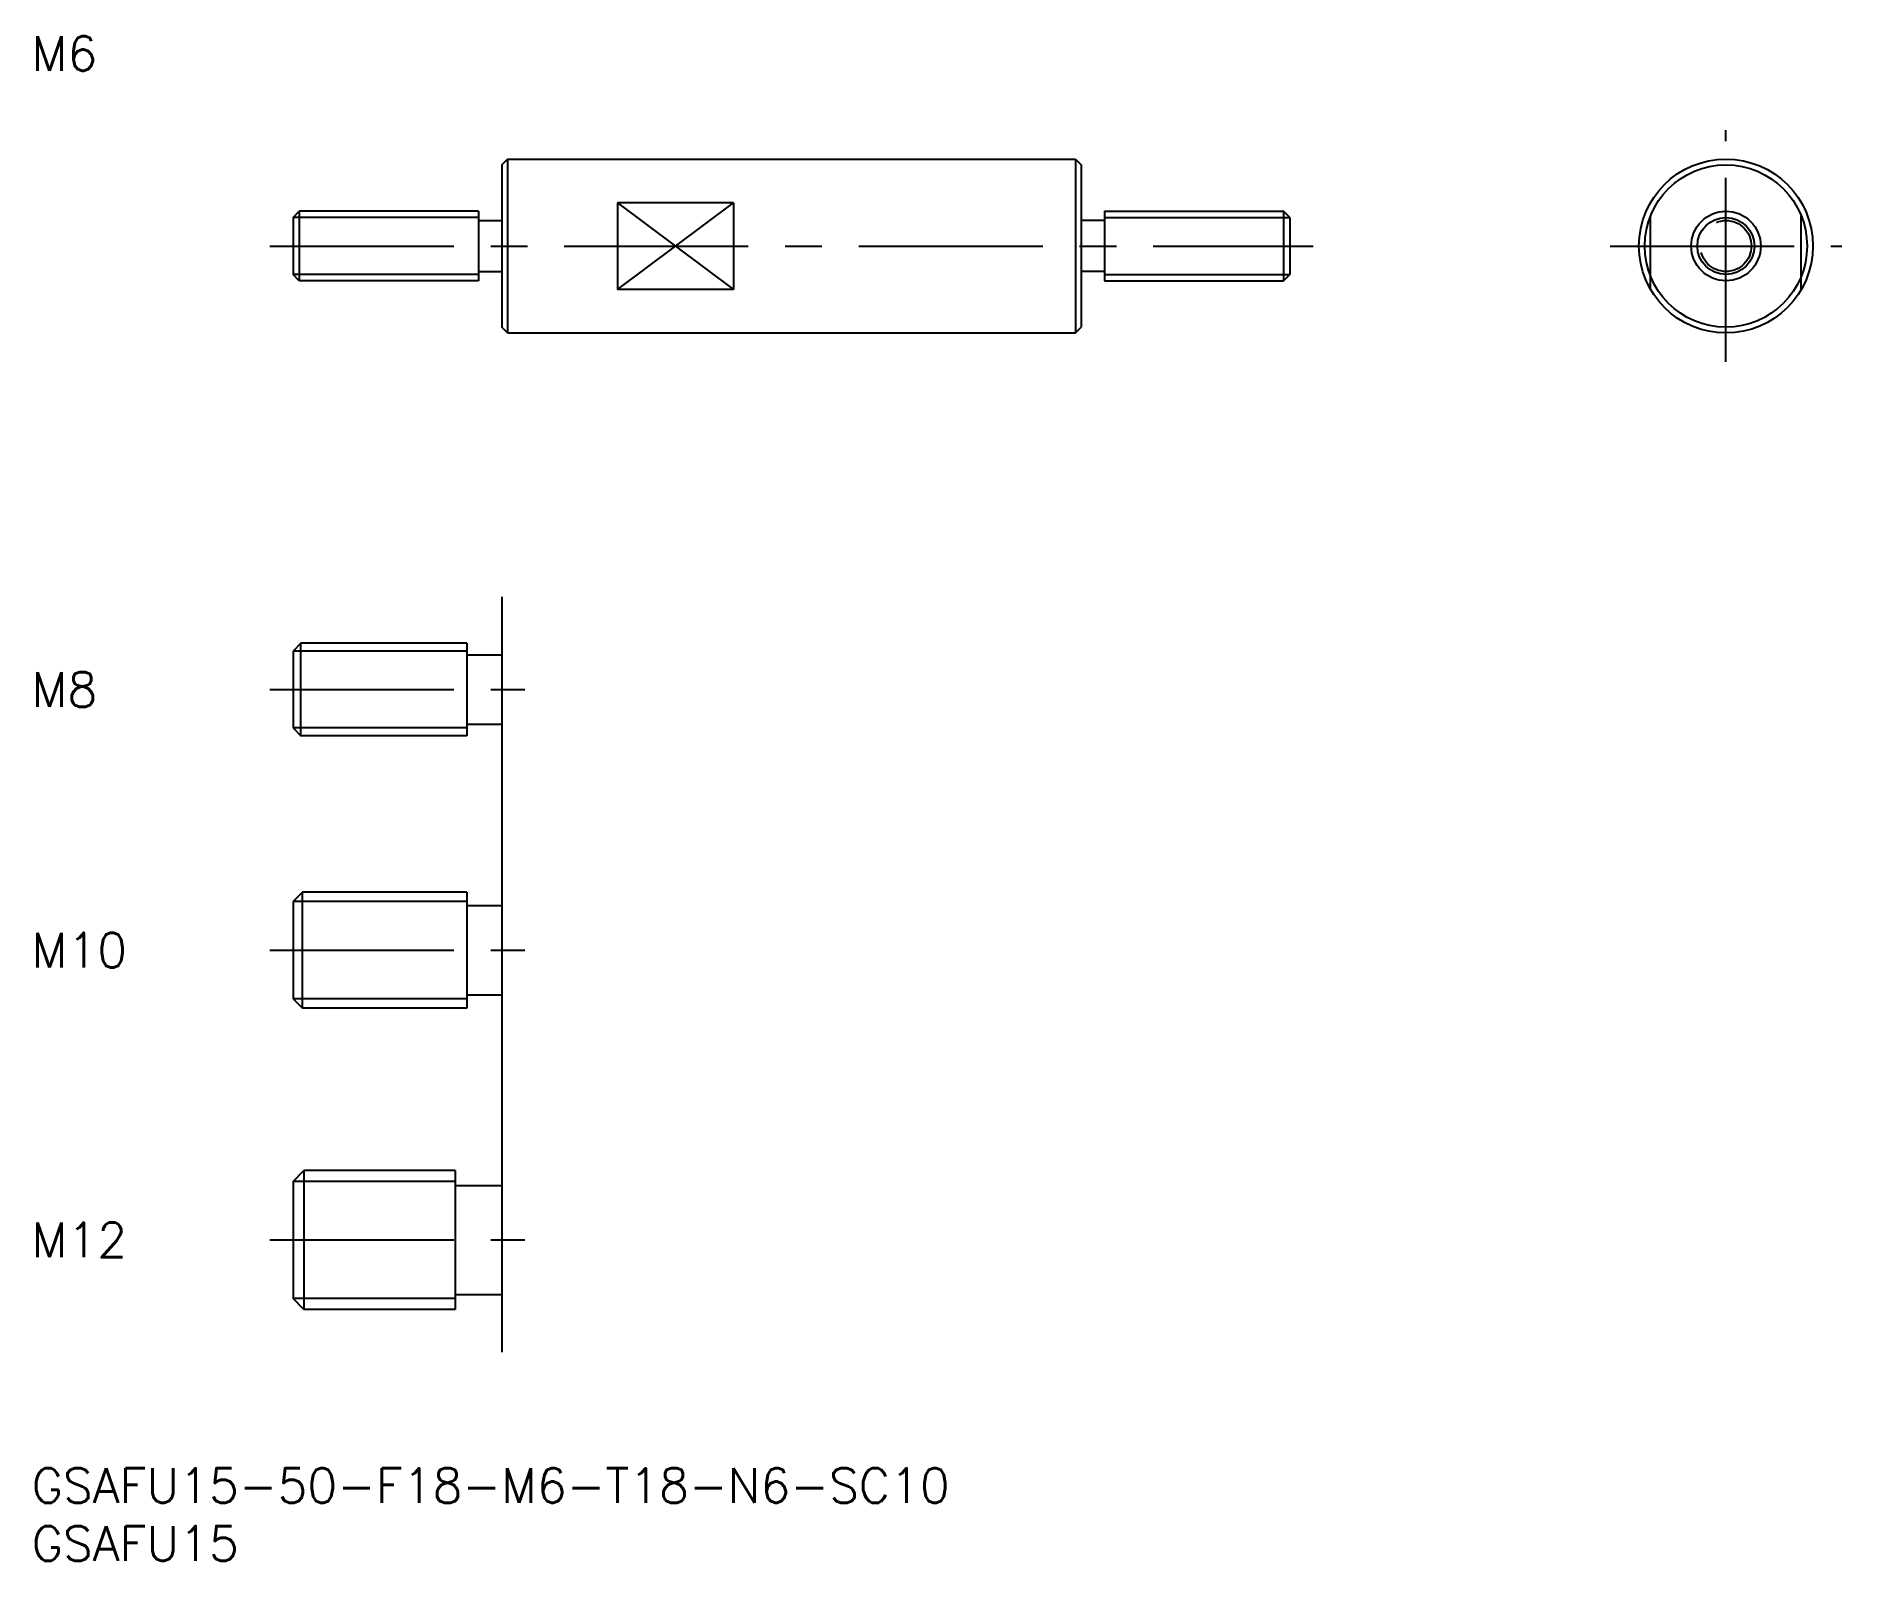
# Model space of a CAD drawing. Extents: x 0 to 156, y -8 to 124.
import ezdxf

# ---------------------------------------------------------------- set-up
doc = ezdxf.new("R2010")
doc.units = 0
doc.header["$LTSCALE"] = 0.5
doc.linetypes.add('CENTER', pattern=[50.8, 31.75, -6.35, 6.35, -6.35])
doc.linetypes.add('DASHED', pattern=[19.05, 12.7, -6.35])
for name, color, linetype in [('MSM_CENTER', 1, 'CENTER'), ('MSM_CONTINUOUS', 7, 'CONTINUOUS'), ('MSM_DASHED', 4, 'DASHED'), ('MSM_NARROW', 5, 'CONTINUOUS'), ('MSM_PART_NUMBER', 7, 'CONTINUOUS')]:
    doc.layers.add(name, color=color, linetype=linetype)
doc.styles.get("Standard").update_dxf_attribs({"font": 'txt.shx', "height": 3, "bigfont": 'bigfont.shx'})

# ---------------------------------------------------------------- blocks, each defined once
blk = doc.blocks.new('*U33')
at = {"layer": 'MSM_PART_NUMBER'}
blk.add_text('GSAFU15-50-F18-M6-T18-N6-SC10', height=3, dxfattribs=at).set_placement((0, -3))
blk = doc.blocks.new('*U34')
at = {"layer": 'MSM_PART_NUMBER'}
blk.add_text('GSAFU15', height=3, dxfattribs=at).set_placement((0, -8))
blk = doc.blocks.new('*U36')
at = {"layer": 'MSM_PART_NUMBER'}
blk.add_text('M6', height=3, dxfattribs=at).set_placement((0, 120.58))
blk = doc.blocks.new('*U37')
at = {"layer": 'MSM_PART_NUMBER'}
blk.add_text('M10', height=3, dxfattribs=at).set_placement((0, 43.2))
blk = doc.blocks.new('*U38')
at = {"layer": 'MSM_PART_NUMBER'}
blk.add_text('M12', height=3, dxfattribs=at).set_placement((0, 18.2))
blk = doc.blocks.new('*U39')
at = {"layer": 'MSM_PART_NUMBER'}
blk.add_text('M8', height=3, dxfattribs=at).set_placement((0, 65.7))

msp = doc.modelspace()

# ---------------------------------------------------------------- linework, layer by layer
at = {"layer": 'MSM_CENTER'}
for p, q in [((146.16, 95.47), (146.16, 115.47)), ((20.55, 105.47), (110.55, 105.47)), ((136.16, 105.47), (156.16, 105.47)), ((20.55, 67.2), (42.55, 67.2)), ((20.55, 44.7), (42.55, 44.7)), ((20.55, 19.7), (42.55, 19.7))]:
    msp.add_line(p, q, dxfattribs=at)
at = {"layer": 'MSM_CONTINUOUS'}
for p, q in [((41.05, 112.97), (40.55, 112.47)), ((40.55, 112.47), (40.55, 98.47)), ((41.05, 112.97), (90.05, 112.97)), ((41.05, 112.97), (41.05, 97.97)), ((90.05, 112.97), (90.55, 112.47)), ((90.05, 112.97), (90.05, 97.97)), ((90.55, 112.47), (90.55, 98.47)), ((50.55, 109.21), (50.55, 101.73)), ((60.55, 109.21), (50.55, 109.21)), ((60.55, 109.21), (60.55, 101.73)), ((22.55, 107.93), (23.09, 108.47)), ((22.55, 107.93), (22.55, 103.01)), ((23.09, 108.47), (23.09, 102.47)), ((38.55, 108.47), (23.09, 108.47)), ((38.55, 108.47), (38.55, 102.47)), ((38.55, 107.67), (40.55, 107.67)), ((92.55, 107.67), (90.55, 107.67)), ((92.55, 108.47), (92.55, 102.47)), ((92.55, 108.47), (108, 108.47)), ((108, 108.47), (108, 102.47)), ((108.55, 107.93), (108, 108.47)), ((108.55, 107.93), (108.55, 103.01)), ((23.09, 102.47), (22.55, 103.01)), ((38.55, 103.27), (40.55, 103.27)), ((92.55, 103.27), (90.55, 103.27)), ((108, 102.47), (108.55, 103.01)), ((38.55, 102.47), (23.09, 102.47)), ((60.55, 101.73), (50.55, 101.73)), ((92.55, 102.47), (108, 102.47)), ((41.05, 97.97), (40.55, 98.47)), ((90.05, 97.97), (90.55, 98.47)), ((41.05, 97.97), (90.05, 97.97)), ((40.55, 75.2), (40.55, 10)), ((23.22, 71.2), (22.55, 70.52)), ((22.55, 70.52), (22.55, 63.88)), ((23.22, 63.2), (23.22, 71.2)), ((37.55, 71.2), (23.22, 71.2)), ((37.55, 71.2), (37.55, 63.2)), ((37.55, 70.2), (40.55, 70.2)), ((22.55, 63.88), (23.22, 63.2)), ((37.55, 64.2), (40.55, 64.2)), ((37.55, 63.2), (23.22, 63.2)), ((23.36, 49.7), (22.55, 48.89)), ((22.55, 48.89), (22.55, 40.51)), ((37.55, 49.7), (23.36, 49.7)), ((23.36, 39.7), (23.36, 49.7)), ((37.55, 49.7), (37.55, 39.7)), ((37.55, 48.55), (40.55, 48.55)), ((22.55, 40.51), (23.36, 39.7)), ((37.55, 40.85), (40.55, 40.85)), ((37.55, 39.7), (23.36, 39.7)), ((22.55, 24.75), (23.49, 25.7)), ((23.49, 25.7), (23.49, 13.7)), ((36.55, 25.7), (23.49, 25.7)), ((36.55, 25.7), (36.55, 13.7)), ((22.55, 24.75), (22.55, 14.65)), ((36.55, 24.4), (40.55, 24.4)), ((23.49, 13.7), (22.55, 14.65)), ((36.55, 15), (40.55, 15)), ((36.55, 13.7), (23.49, 13.7))]:
    msp.add_line(p, q, dxfattribs=at)
for radius in [7.5, 7, 3]:
    msp.add_circle((146.16, 105.47), radius, dxfattribs=at)
at = {"layer": 'MSM_DASHED'}
for p, q in [((139.66, 101.73), (139.66, 109.21)), ((152.66, 101.73), (152.66, 109.21))]:
    msp.add_line(p, q, dxfattribs=at)
msp.add_circle((146.16, 105.47), 2.2, dxfattribs=at)
at = {"layer": 'MSM_NARROW'}
for p, q in [((50.55, 109.21), (60.55, 101.73)), ((50.55, 101.73), (60.55, 109.21)), ((38.55, 107.93), (22.55, 107.93)), ((92.55, 107.93), (108.55, 107.93)), ((38.55, 103.01), (22.55, 103.01)), ((92.55, 103.01), (108.55, 103.01)), ((37.55, 70.52), (22.55, 70.52)), ((37.55, 63.88), (22.55, 63.88)), ((37.55, 48.89), (22.55, 48.89)), ((37.55, 40.51), (22.55, 40.51)), ((36.55, 24.75), (22.55, 24.75)), ((36.55, 14.65), (22.55, 14.65))]:
    msp.add_line(p, q, dxfattribs=at)
msp.add_circle((146.16, 105.47), 2.46, dxfattribs=at)

# ---------------------------------------------------------------- block references
at = {"layer": 'MSM_CONTINUOUS'}
for name in ['*U36', '*U39', '*U37', '*U38', '*U33', '*U34']:
    msp.add_blockref(name, (0, 0), dxfattribs=at)

doc.saveas('drawing.dxf')
